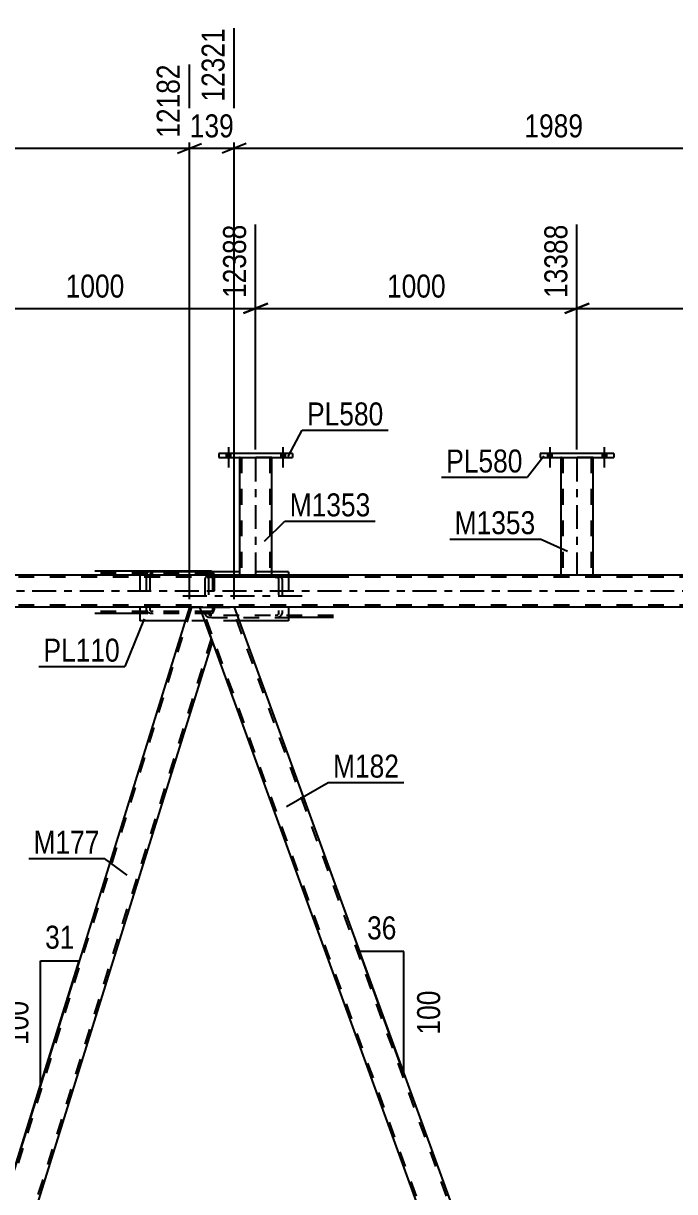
# Model space of a CAD drawing. Header units: millimetres. Extents: x -777 to 412, y -850 to -9.
# Drawn here: x -246.6 to -165.5, y -749.8 to -604.4 of the extents above; entities that cross this region are included whole.
import ezdxf

# ---------------------------------------------------------------- set-up
doc = ezdxf.new("R2010")
doc.units = ezdxf.units.MM
doc.linetypes.add('DXK_LINE_DOT2', pattern=[3.9198, 1.9599, -1.9599])
doc.linetypes.add('DXK_LINE_DOT3', pattern=[5.9187, 2.979, -0.9799, 0.9799, -0.9799])
doc.styles.add('Arial Narrow', font='ARIALN.TTF', dxfattribs={"height": 0.2})

# ---------------------------------------------------------------- blocks, each defined once
blk = doc.blocks.new('Part-570390744-7824 - 7739')
at = {"color": 2, "linetype": 'Continuous'}
for p, q in [((-219.69, -658.43), (-219.69, -673.07)), ((-215.69, -673.07), (-215.69, -658.43)), ((-216.17, -673.08), (-219.68, -673.08)), ((-215.72, -673.08), (-216.17, -673.08)), ((-215.69, -673.08), (-215.72, -673.08))]:
    blk.add_line(p, q, dxfattribs=at)
at = {"color": 7, "linetype": 'DXK_LINE_DOT2'}
for p, q in [((-215.69, -658.43), (-219.69, -658.43)), ((-219.45, -658.43), (-219.45, -673.08)), ((-215.93, -658.43), (-215.93, -673.08)), ((-219.69, -673.07), (-219.69, -673.08)), ((-219.68, -673.08), (-219.69, -673.08)), ((-219.69, -673.08), (-219.68, -673.08)), ((-219.45, -673.08), (-219.43, -673.08)), ((-216.17, -673.08), (-215.83, -673.08)), ((-215.69, -673.07), (-215.69, -673.08)), ((-215.69, -673.08), (-215.69, -673.07)), ((-215.69, -673.08), (-215.69, -673.08)), ((-215.69, -673.08), (-215.69, -673.08))]:
    blk.add_line(p, q, dxfattribs=at)
at = {"color": 7, "linetype": 'DXK_LINE_DOT3'}
blk.add_line((-217.69, -658.43), (-217.69, -673.08), dxfattribs=at)
blk = doc.blocks.new('Bolt-570390744-7741 - 7739')
at = {"linetype": 'Continuous'}
for points in [[(-220.81, -657.95), (-221.37, -657.95), (-221.37, -658.43), (-220.81, -658.43)], [(-220.81, -657.95), (-221.37, -657.95), (-221.37, -658.43), (-220.81, -658.43)], [(-214.01, -657.95), (-214.57, -657.95), (-214.57, -658.43), (-214.01, -658.43)], [(-214.01, -657.95), (-214.57, -657.95), (-214.57, -658.43), (-214.01, -658.43)]]:
    blk.add_hatch(color=1, dxfattribs=at).paths.add_polyline_path(points)
at = {"color": 1, "linetype": 'Continuous'}
for p, q in [((-221.09, -657.15), (-221.09, -659.67)), ((-221.09, -657.15), (-221.09, -659.67)), ((-214.29, -657.15), (-214.29, -659.67)), ((-214.29, -657.15), (-214.29, -659.67)), ((-221.37, -657.95), (-221.37, -658.43)), ((-221.37, -657.95), (-221.37, -658.43)), ((-220.81, -657.95), (-220.81, -658.43)), ((-220.81, -657.95), (-220.81, -658.43)), ((-214.57, -657.95), (-214.57, -658.43)), ((-214.57, -657.95), (-214.57, -658.43)), ((-214.01, -657.95), (-214.01, -658.43)), ((-214.01, -657.95), (-214.01, -658.43))]:
    blk.add_line(p, q, dxfattribs=at)
blk = doc.blocks.new('Part-570390744-7947 - 7739')
at = {"color": 2, "linetype": 'Continuous'}
for p, q in [((-224.62, -677.07), (-224.58, -677.07)), ((-224.58, -677.07), (-220.88, -677.07)), ((-220.36, -677.07), (-220.88, -677.07)), ((-220.36, -677.07), (-177.51, -794.82)), ((-180.5, -798.29), (-223.07, -681.32))]:
    blk.add_line(p, q, dxfattribs=at)
at = {"color": 7, "linetype": 'DXK_LINE_DOT2'}
for p, q in [((-223.07, -681.32), (-224.62, -677.07)), ((-180.25, -798.29), (-224.37, -677.07)), ((-176.5, -798.29), (-220.62, -677.07)), ((-220.4, -677.07), (-220.51, -677.07)), ((-220.36, -677.07), (-220.4, -677.07)), ((-176.24, -798.29), (-177.51, -794.82)), ((-180.5, -798.29), (-176.24, -798.29))]:
    blk.add_line(p, q, dxfattribs=at)
blk = doc.blocks.new('Part-570390744-7819 - 7739')
at = {"color": 2, "linetype": 'Continuous'}
for p, q in [((-222.29, -657.95), (-222.29, -658.43)), ((-213.09, -657.95), (-222.29, -657.95)), ((-222.29, -658.43), (-213.09, -658.43)), ((-213.09, -657.95), (-213.09, -658.43))]:
    blk.add_line(p, q, dxfattribs=at)
blk = doc.blocks.new('Bolt-570390744-7910 - 7739')
at = {"linetype": 'Continuous'}
for points in [[(-180.81, -657.95), (-181.37, -657.95), (-181.37, -658.43), (-180.81, -658.43)], [(-180.81, -657.95), (-181.37, -657.95), (-181.37, -658.43), (-180.81, -658.43)], [(-174.01, -657.95), (-174.57, -657.95), (-174.57, -658.43), (-174.01, -658.43)], [(-174.01, -657.95), (-174.57, -657.95), (-174.57, -658.43), (-174.01, -658.43)]]:
    blk.add_hatch(color=1, dxfattribs=at).paths.add_polyline_path(points)
at = {"color": 1, "linetype": 'Continuous'}
for p, q in [((-181.09, -657.15), (-181.09, -659.67)), ((-181.09, -657.15), (-181.09, -659.67)), ((-174.29, -657.15), (-174.29, -659.67)), ((-174.29, -657.15), (-174.29, -659.67)), ((-181.37, -657.95), (-181.37, -658.43)), ((-181.37, -657.95), (-181.37, -658.43)), ((-180.81, -657.95), (-180.81, -658.43)), ((-180.81, -657.95), (-180.81, -658.43)), ((-174.57, -657.95), (-174.57, -658.43)), ((-174.57, -657.95), (-174.57, -658.43)), ((-174.01, -657.95), (-174.01, -658.43)), ((-174.01, -657.95), (-174.01, -658.43))]:
    blk.add_line(p, q, dxfattribs=at)
blk = doc.blocks.new('Part-570390744-7859 - 7739')
at = {"color": 7, "linetype": 'DXK_LINE_DOT2'}
for p, q in [((-64.96, -673.31), (-677.44, -673.31)), ((-215.69, -673.07), (-219.69, -673.07)), ((-175.69, -673.07), (-179.69, -673.07)), ((-64.96, -676.83), (-677.44, -676.83)), ((-64.96, -677.07), (-566.48, -677.07)), ((-220.36, -677.07), (-225.94, -677.07))]:
    blk.add_line(p, q, dxfattribs=at)
at = {"color": 2, "linetype": 'Continuous'}
for p, q in [((-219.69, -673.07), (-255.69, -673.07)), ((-179.69, -673.07), (-215.69, -673.07)), ((-139.69, -673.07), (-175.69, -673.07)), ((-225.94, -677.07), (-305.5, -677.07)), ((-140.81, -677.07), (-220.36, -677.07))]:
    blk.add_line(p, q, dxfattribs=at)
at = {"color": 7, "linetype": 'DXK_LINE_DOT3'}
blk.add_line((-64.96, -675.07), (-677.44, -675.07), dxfattribs=at)
blk = doc.blocks.new('Part-570390744-7920 - 7739')
at = {"color": 2, "linetype": 'Continuous'}
for p, q in [((-179.69, -658.43), (-179.69, -673.07)), ((-175.69, -673.07), (-175.69, -658.43)), ((-176.17, -673.08), (-179.68, -673.08)), ((-175.72, -673.08), (-176.17, -673.08)), ((-175.69, -673.08), (-175.72, -673.08))]:
    blk.add_line(p, q, dxfattribs=at)
at = {"color": 7, "linetype": 'DXK_LINE_DOT2'}
for p, q in [((-175.69, -658.43), (-179.69, -658.43)), ((-179.45, -658.43), (-179.45, -673.08)), ((-175.93, -658.43), (-175.93, -673.08)), ((-179.69, -673.07), (-179.69, -673.08)), ((-179.68, -673.08), (-179.69, -673.08)), ((-179.69, -673.08), (-179.68, -673.08)), ((-179.45, -673.08), (-179.43, -673.08)), ((-179.43, -673.08), (-179.39, -673.08)), ((-179.39, -673.08), (-179.37, -673.08)), ((-176.17, -673.08), (-175.83, -673.08)), ((-175.69, -673.07), (-175.69, -673.08)), ((-175.69, -673.08), (-175.69, -673.07)), ((-175.69, -673.08), (-175.69, -673.08)), ((-175.69, -673.08), (-175.69, -673.08))]:
    blk.add_line(p, q, dxfattribs=at)
at = {"color": 7, "linetype": 'DXK_LINE_DOT3'}
blk.add_line((-177.69, -658.43), (-177.69, -673.08), dxfattribs=at)
blk = doc.blocks.new('Part-570390744-7925 - 7739')
at = {"color": 2, "linetype": 'Continuous'}
for p, q in [((-182.29, -657.95), (-182.29, -658.43)), ((-173.09, -657.95), (-182.29, -657.95)), ((-182.29, -658.43), (-173.09, -658.43)), ((-173.09, -657.95), (-173.09, -658.43))]:
    blk.add_line(p, q, dxfattribs=at)
blk = doc.blocks.new('Part-570390744-7980 - 7739')
at = {"color": 2, "linetype": 'Continuous'}
for p, q in [((-140.81, -677.07), (-177.51, -794.82)), ((-140.81, -677.07), (-140.77, -677.07)), ((-140.77, -677.07), (-139.49, -677.07)), ((-138.21, -680.58), (-139.49, -677.07)), ((-137.94, -681.32), (-138.21, -680.58)), ((-137.94, -681.32), (-174.4, -798.29)), ((-176.24, -798.29), (-177.51, -794.82))]:
    blk.add_line(p, q, dxfattribs=at)
at = {"color": 7, "linetype": 'DXK_LINE_DOT2'}
for p, q in [((-140.55, -677.07), (-177.37, -795.19)), ((-138.08, -680.95), (-174.65, -798.29)), ((-137.94, -681.32), (-138.11, -680.86)), ((-174.4, -798.29), (-176.24, -798.29))]:
    blk.add_line(p, q, dxfattribs=at)
blk = doc.blocks.new('Part-570390744-7981 - 7739')
at = {"color": 7, "linetype": 'DXK_LINE_DOT2'}
for p, q in [((-223.95, -673.37), (-224.01, -673.55)), ((-223.57, -673.55), (-223.54, -673.46)), ((-223.14, -673.07), (-223.47, -673.11)), ((-223.31, -673.33), (-223.14, -673.31)), ((-207.99, -673.07), (-223.14, -673.07)), ((-207.99, -673.31), (-223.14, -673.31)), ((-214.94, -673.11), (-215.28, -673.07)), ((-215.28, -673.31), (-215.11, -673.33)), ((-214.87, -673.46), (-214.84, -673.55)), ((-214.4, -673.55), (-214.47, -673.37)), ((-224.01, -673.55), (-224.01, -677.87)), ((-223.57, -673.55), (-223.57, -677.87)), ((-214.84, -673.55), (-214.84, -677.87)), ((-214.4, -673.55), (-214.4, -677.87)), ((-224.01, -677.87), (-223.95, -678.06)), ((-223.54, -677.97), (-223.57, -677.87)), ((-223.47, -678.32), (-223.14, -678.35)), ((-223.14, -678.11), (-223.31, -678.1)), ((-207.99, -678.11), (-223.14, -678.11)), ((-223.14, -678.35), (-213.6, -678.35)), ((-215.11, -678.1), (-215.28, -678.11)), ((-215.28, -678.35), (-214.94, -678.32)), ((-214.84, -677.87), (-214.87, -677.97)), ((-214.47, -678.06), (-214.4, -677.87))]:
    blk.add_line(p, q, dxfattribs=at)
at = {"color": 7, "linetype": 'DXK_LINE_DOT3'}
blk.add_line((-211.92, -675.71), (-227.56, -675.71), dxfattribs=at)
at = {"color": 2, "linetype": 'Continuous'}
blk.add_line((-207.99, -678.35), (-213.6, -678.35), dxfattribs=at)
at = {"color": 7, "linetype": 'DXK_LINE_DOT2'}
for centre, radius, start, end in [((-223.34, -673.92), 0.817, 99.5182, 138.0638), ((-223.24, -673.74), 0.409, 99.5182, 138.0638), ((-215.18, -673.74), 0.409, 41.9363, 80.4819), ((-215.08, -673.92), 0.817, 41.9363, 80.4819), ((-223.34, -677.51), 0.817, 221.9363, 260.4819), ((-223.24, -677.69), 0.409, 221.9363, 260.4819), ((-215.18, -677.69), 0.409, 279.5182, 318.0638), ((-215.08, -677.51), 0.817, 279.5182, 318.0638)]:
    blk.add_arc(centre, radius, start, end, dxfattribs=at)
blk = doc.blocks.new('Part-570390744-7989 - 7739')
at = {"color": 2, "linetype": 'Continuous'}
for p, q in [((-232.11, -672.67), (-232.11, -673.07)), ((-219.69, -672.67), (-232.11, -672.67)), ((-213.6, -672.67), (-215.69, -672.67)), ((-213.6, -672.67), (-213.6, -673.07)), ((-232.11, -677.07), (-232.11, -678.75)), ((-213.6, -677.07), (-213.6, -678.75)), ((-226.46, -678.75), (-232.11, -678.75)), ((-213.6, -678.75), (-219.75, -678.75))]:
    blk.add_line(p, q, dxfattribs=at)
at = {"color": 7, "linetype": 'DXK_LINE_DOT2'}
for p, q in [((-232.11, -673.07), (-232.11, -677.07)), ((-215.69, -672.67), (-219.69, -672.67)), ((-213.6, -673.07), (-213.6, -677.07)), ((-219.75, -678.75), (-226.46, -678.75))]:
    blk.add_line(p, q, dxfattribs=at)
blk = doc.blocks.new('Part-570390744-8145 - 7739')
at = {"color": 2, "linetype": 'Continuous'}
for p, q in [((-225.94, -677.07), (-262.64, -794.82)), ((-225.94, -677.07), (-225.9, -677.07)), ((-225.9, -677.07), (-224.62, -677.07)), ((-223.35, -680.58), (-224.62, -677.07)), ((-223.07, -681.32), (-223.35, -680.58)), ((-223.07, -681.32), (-259.53, -798.29)), ((-261.38, -798.29), (-262.64, -794.82))]:
    blk.add_line(p, q, dxfattribs=at)
at = {"color": 7, "linetype": 'DXK_LINE_DOT2'}
for p, q in [((-225.69, -677.07), (-262.51, -795.19)), ((-223.21, -680.95), (-259.78, -798.29)), ((-223.07, -681.32), (-223.24, -680.86)), ((-259.53, -798.29), (-261.38, -798.29))]:
    blk.add_line(p, q, dxfattribs=at)
blk = doc.blocks.new('Part-570390744-8160 - 7739')
at = {"color": 2, "linetype": 'Continuous'}
for p, q in [((-223.29, -672.58), (-237.72, -672.58)), ((-230.44, -672.58), (-230.77, -672.61)), ((-224.01, -672.58), (-224.01, -672.67)), ((-223.13, -672.61), (-223.29, -672.58)), ((-223.04, -672.67), (-223.13, -672.61)), ((-232.11, -677.86), (-237.72, -677.86))]:
    blk.add_line(p, q, dxfattribs=at)
at = {"color": 7, "linetype": 'DXK_LINE_DOT2'}
for p, q in [((-223.29, -672.82), (-237.72, -672.82)), ((-231.24, -672.87), (-231.31, -673.06)), ((-231.31, -673.06), (-231.31, -677.38)), ((-230.87, -673.06), (-230.84, -672.96)), ((-230.87, -673.06), (-230.87, -677.38)), ((-230.6, -672.83), (-230.44, -672.82)), ((-224.01, -672.67), (-224.01, -672.82)), ((-223.29, -672.82), (-223.21, -672.83)), ((-223.21, -672.83), (-223.14, -672.89)), ((-223.14, -672.89), (-223.09, -672.96)), ((-223.09, -672.96), (-223.08, -673.06)), ((-223.08, -673.06), (-223.08, -677.38)), ((-222.99, -672.72), (-223.04, -672.67)), ((-222.89, -672.87), (-222.99, -672.72)), ((-222.86, -673.06), (-222.89, -672.87)), ((-222.86, -673.06), (-222.86, -677.38)), ((-223.29, -677.62), (-237.72, -677.62)), ((-231.31, -677.38), (-231.24, -677.56)), ((-230.84, -677.47), (-230.87, -677.38)), ((-230.77, -677.82), (-230.44, -677.86)), ((-230.44, -677.62), (-230.6, -677.6)), ((-224.01, -677.86), (-224.01, -677.62)), ((-223.21, -677.6), (-223.29, -677.62)), ((-223.29, -677.86), (-223.13, -677.82)), ((-223.14, -677.55), (-223.21, -677.6)), ((-223.09, -677.47), (-223.14, -677.55)), ((-223.13, -677.82), (-222.99, -677.72)), ((-223.08, -677.38), (-223.09, -677.47)), ((-222.99, -677.72), (-222.89, -677.56)), ((-222.89, -677.56), (-222.86, -677.38)), ((-223.29, -677.86), (-232.11, -677.86))]:
    blk.add_line(p, q, dxfattribs=at)
for centre, radius, start, end in [((-230.64, -673.42), 0.817, 112.1188, 138.0638), ((-230.54, -673.24), 0.409, 99.5182, 138.0638), ((-230.64, -677.01), 0.817, 221.9363, 260.4819), ((-230.54, -677.19), 0.409, 221.9363, 260.4819)]:
    blk.add_arc(centre, radius, start, end, dxfattribs=at)
at = {"color": 2, "linetype": 'Continuous'}
blk.add_arc((-230.64, -673.42), 0.817, 99.5182, 112.1188, dxfattribs=at)
blk = doc.blocks.new('StraightDimension-570390744-8605 - 7739')
at = {"color": 7, "linetype": 'Continuous'}
for p, q in [((-305.5, -676.07), (-305.5, -604.98)), ((-225.94, -676.07), (-225.94, -609.48)), ((-304, -619.32), (-307, -620.52)), ((-227.44, -620.52), (-224.44, -619.32)), ((-305.5, -619.92), (-225.94, -619.92))]:
    blk.add_line(p, q, dxfattribs=at)
at = {"color": 0}
blk.add_wipeout([(-261.46, -619.17), (-261.46, -614.97), (-269.98, -614.97), (-269.98, -619.17)], dxfattribs=at)
at = {"color": 3, "style": 'Arial Narrow'}
blk.add_text('1989', height=2.863, dxfattribs=at).set_placement((-269.38, -618.57))
at = {"color": 0, "linetype": 'Continuous'}
blk.add_wipeout([(-226.54, -608.88), (-230.74, -608.88), (-230.74, -619.22), (-226.54, -619.22)], dxfattribs=at)
at = {"color": 3, "linetype": 'Continuous', "style": 'Arial Narrow'}
blk.add_text('12182', height=2.863, rotation=90.0002, dxfattribs=at).set_placement((-227.14, -618.62))
blk = doc.blocks.new('StraightDimension-570390744-8603 - 7739')
at = {"color": 7, "linetype": 'Continuous'}
for p, q in [((-220.36, -676.07), (-220.36, -604.98)), ((-140.81, -676.07), (-140.81, -609.48)), ((-218.86, -619.32), (-221.86, -620.52)), ((-142.31, -620.52), (-139.31, -619.32)), ((-220.36, -619.92), (-140.81, -619.92))]:
    blk.add_line(p, q, dxfattribs=at)
at = {"color": 0}
blk.add_wipeout([(-176.33, -619.17), (-176.33, -614.97), (-184.84, -614.97), (-184.84, -619.17)], dxfattribs=at)
at = {"color": 3, "style": 'Arial Narrow'}
blk.add_text('1989', height=2.863, dxfattribs=at).set_placement((-184.24, -618.57))
at = {"color": 0, "linetype": 'Continuous'}
blk.add_wipeout([(-141.41, -608.88), (-145.61, -608.88), (-145.61, -619.22), (-141.41, -619.22)], dxfattribs=at)
at = {"color": 3, "linetype": 'Continuous', "style": 'Arial Narrow'}
blk.add_text('14310', height=2.863, rotation=90.0002, dxfattribs=at).set_placement((-142.01, -618.62))
blk = doc.blocks.new('StraightDimension-570390744-48645 - 7739')
at = {"color": 7, "linetype": 'Continuous'}
for p, q in [((-257.69, -657.43), (-257.69, -629.43)), ((-217.69, -657.43), (-217.69, -629.43)), ((-256.19, -639.27), (-259.19, -640.47)), ((-257.69, -639.87), (-217.69, -639.87)), ((-219.19, -640.47), (-216.19, -639.27))]:
    blk.add_line(p, q, dxfattribs=at)
at = {"color": 0}
blk.add_wipeout([(-233.43, -639.12), (-233.43, -634.92), (-241.94, -634.92), (-241.94, -639.12)], dxfattribs=at)
at = {"color": 3, "style": 'Arial Narrow'}
blk.add_text('1000', height=2.863, dxfattribs=at).set_placement((-241.34, -638.52))
at = {"color": 0, "linetype": 'Continuous'}
blk.add_wipeout([(-218.29, -628.83), (-222.49, -628.83), (-222.49, -639.17), (-218.29, -639.17)], dxfattribs=at)
at = {"color": 3, "linetype": 'Continuous', "style": 'Arial Narrow'}
blk.add_text('12388', height=2.863, rotation=90.0002, dxfattribs=at).set_placement((-218.89, -638.57))
blk = doc.blocks.new('StraightDimension-570390744-8604 - 7739')
at = {"color": 7, "linetype": 'Continuous'}
for p, q in [((-220.36, -676.07), (-220.36, -604.98)), ((-225.94, -676.07), (-225.94, -609.48)), ((-227.44, -620.52), (-224.44, -619.32)), ((-218.86, -619.32), (-221.86, -620.52)), ((-225.94, -619.92), (-220.36, -619.92))]:
    blk.add_line(p, q, dxfattribs=at)
at = {"color": 0}
blk.add_wipeout([(-219.81, -619.17), (-219.81, -614.97), (-226.49, -614.97), (-226.49, -619.17)], dxfattribs=at)
at = {"color": 3, "style": 'Arial Narrow'}
blk.add_text('139', height=2.863, dxfattribs=at).set_placement((-225.89, -618.57))
at = {"color": 0, "linetype": 'Continuous'}
blk.add_wipeout([(-220.96, -604.38), (-225.16, -604.38), (-225.16, -614.72), (-220.96, -614.72)], dxfattribs=at)
at = {"color": 3, "linetype": 'Continuous', "style": 'Arial Narrow'}
blk.add_text('12321', height=2.863, rotation=90.0002, dxfattribs=at).set_placement((-221.56, -614.12))
blk = doc.blocks.new('AngleDimension-570390744-8865 - 7739')
at = {"color": 7, "linetype": 'Continuous'}
for p, q in [((-208.61, -709.36), (-204.77, -719.93)), ((-199.23, -719.93), (-204.77, -719.93)), ((-199.23, -735.15), (-204.77, -719.93)), ((-199.23, -735.15), (-199.23, -719.93))]:
    blk.add_line(p, q, dxfattribs=at)
at = {"color": 0}
blk.add_wipeout([(-194.13, -724.2), (-198.33, -724.2), (-198.33, -730.88), (-194.13, -730.88)], dxfattribs=at)
at = {"color": 3, "style": 'Arial Narrow'}
blk.add_text('100', height=2.863, rotation=90.0002, dxfattribs=at).set_placement((-194.73, -730.28))
at = {"color": 0}
blk.add_wipeout([(-199.57, -719.03), (-199.57, -714.83), (-204.42, -714.83), (-204.42, -719.03)], dxfattribs=at)
at = {"color": 3, "style": 'Arial Narrow'}
blk.add_text('36', height=2.863, dxfattribs=at).set_placement((-203.82, -718.43))
blk = doc.blocks.new('AngleDimension-570390744-8879 - 7739')
at = {"color": 7, "linetype": 'Continuous'}
for p, q in [((-244.48, -721.09), (-239.66, -721.09)), ((-244.48, -736.56), (-239.66, -721.09)), ((-244.48, -736.56), (-244.48, -721.09)), ((-247.85, -747.38), (-244.48, -736.56))]:
    blk.add_line(p, q, dxfattribs=at)
at = {"color": 0}
for points in [[(-239.64, -720.19), (-239.64, -715.99), (-244.5, -715.99), (-244.5, -720.19)], [(-245.38, -725.49), (-249.58, -725.49), (-249.58, -732.17), (-245.38, -732.17)]]:
    blk.add_wipeout(points, dxfattribs=at)
at = {"color": 3, "style": 'Arial Narrow'}
blk.add_text('31', height=2.863, dxfattribs=at).set_placement((-243.9, -719.59))
blk.add_text('100', height=2.863, rotation=90.0002, dxfattribs=at).set_placement((-245.98, -731.57))
blk = doc.blocks.new('StraightDimension-570390744-48643 - 7739')
at = {"color": 7, "linetype": 'Continuous'}
for p, q in [((-177.69, -657.43), (-177.69, -629.43)), ((-137.69, -657.43), (-137.69, -629.43)), ((-176.19, -639.27), (-179.19, -640.47)), ((-177.69, -639.87), (-137.69, -639.87)), ((-139.19, -640.47), (-136.19, -639.27))]:
    blk.add_line(p, q, dxfattribs=at)
at = {"color": 0}
blk.add_wipeout([(-153.43, -639.12), (-153.43, -634.92), (-161.94, -634.92), (-161.94, -639.12)], dxfattribs=at)
at = {"color": 3, "style": 'Arial Narrow'}
blk.add_text('1000', height=2.863, dxfattribs=at).set_placement((-161.34, -638.52))
at = {"color": 0, "linetype": 'Continuous'}
blk.add_wipeout([(-138.29, -628.83), (-142.49, -628.83), (-142.49, -639.17), (-138.29, -639.17)], dxfattribs=at)
at = {"color": 3, "linetype": 'Continuous', "style": 'Arial Narrow'}
blk.add_text('14388', height=2.863, rotation=90.0002, dxfattribs=at).set_placement((-138.89, -638.57))
blk = doc.blocks.new('StraightDimension-570390744-48644 - 7739')
at = {"color": 7, "linetype": 'Continuous'}
for p, q in [((-217.69, -657.43), (-217.69, -629.43)), ((-177.69, -657.43), (-177.69, -629.43)), ((-216.19, -639.27), (-219.19, -640.47)), ((-217.69, -639.87), (-177.69, -639.87)), ((-179.19, -640.47), (-176.19, -639.27))]:
    blk.add_line(p, q, dxfattribs=at)
at = {"color": 0}
blk.add_wipeout([(-193.43, -639.12), (-193.43, -634.92), (-201.94, -634.92), (-201.94, -639.12)], dxfattribs=at)
at = {"color": 3, "style": 'Arial Narrow'}
blk.add_text('1000', height=2.863, dxfattribs=at).set_placement((-201.34, -638.52))
at = {"color": 0, "linetype": 'Continuous'}
blk.add_wipeout([(-178.29, -628.83), (-182.49, -628.83), (-182.49, -639.17), (-178.29, -639.17)], dxfattribs=at)
at = {"color": 3, "linetype": 'Continuous', "style": 'Arial Narrow'}
blk.add_text('13388', height=2.863, rotation=90.0002, dxfattribs=at).set_placement((-178.89, -638.57))
blk = doc.blocks.new('Mark-570390744-7820 - 7739')
at = {"color": 0}
blk.add_wipeout([(-203.4, -665.76), (-203.4, -662.76), (-213.45, -662.76), (-213.45, -665.76)], dxfattribs=at)
blk.add_wipeout([(-203.4, -665.76), (-203.4, -662.76), (-213.45, -662.76), (-213.45, -665.76)], dxfattribs=at)
at = {"color": 30, "linetype": 'Continuous'}
for p, q in [((-216.57, -668.85), (-214.05, -666.36)), ((-214.05, -666.36), (-202.8, -666.36))]:
    blk.add_line(p, q, dxfattribs=at)
at = {"color": 3, "style": 'Arial Narrow'}
blk.add_text('M1353', height=2.863, dxfattribs=at).set_placement((-213.45, -665.76))
blk = doc.blocks.new('Mark-570390744-8141 - 7739')
at = {"color": 0}
blk.add_wipeout([(-237.12, -707.77), (-237.12, -704.77), (-245.34, -704.77), (-245.34, -707.77)], dxfattribs=at)
blk.add_wipeout([(-237.12, -707.77), (-237.12, -704.77), (-245.34, -704.77), (-245.34, -707.77)], dxfattribs=at)
at = {"color": 30, "linetype": 'Continuous'}
for p in [(-245.94, -708.37), (-233.67, -710.42)]:
    blk.add_line(p, (-236.52, -708.37), dxfattribs=at)
at = {"color": 3, "style": 'Arial Narrow'}
blk.add_text('M177', height=2.863, dxfattribs=at).set_placement((-245.34, -707.77))
blk = doc.blocks.new('Mark-570390744-7921 - 7739')
at = {"color": 0}
blk.add_wipeout([(-184.46, -660.3), (-184.46, -657.3), (-193.97, -657.3), (-193.97, -660.3)], dxfattribs=at)
blk.add_wipeout([(-184.46, -660.3), (-184.46, -657.3), (-193.97, -657.3), (-193.97, -660.3)], dxfattribs=at)
at = {"color": 30, "linetype": 'Continuous'}
for p in [(-181.81, -658.25), (-194.57, -660.9)]:
    blk.add_line(p, (-183.86, -660.9), dxfattribs=at)
at = {"color": 3, "style": 'Arial Narrow'}
blk.add_text('PL580', height=2.863, dxfattribs=at).set_placement((-193.97, -660.3))
blk = doc.blocks.new('Mark-570390744-7815 - 7739')
at = {"color": 0}
blk.add_wipeout([(-201.79, -654.44), (-201.79, -651.44), (-211.29, -651.44), (-211.29, -654.44)], dxfattribs=at)
blk.add_wipeout([(-201.79, -654.44), (-201.79, -651.44), (-211.29, -651.44), (-211.29, -654.44)], dxfattribs=at)
at = {"color": 30, "linetype": 'Continuous'}
for p, q in [((-213.64, -658.32), (-211.89, -655.04)), ((-211.89, -655.04), (-201.19, -655.04))]:
    blk.add_line(p, q, dxfattribs=at)
at = {"color": 3, "style": 'Arial Narrow'}
blk.add_text('PL580', height=2.863, dxfattribs=at).set_placement((-211.29, -654.44))
blk = doc.blocks.new('Mark-570390744-7916 - 7739')
at = {"color": 0}
blk.add_wipeout([(-182.86, -667.98), (-182.86, -664.98), (-192.92, -664.98), (-192.92, -667.98)], dxfattribs=at)
blk.add_wipeout([(-182.86, -667.98), (-182.86, -664.98), (-192.92, -664.98), (-192.92, -667.98)], dxfattribs=at)
at = {"color": 30, "linetype": 'Continuous'}
for p in [(-193.52, -668.58), (-178.87, -670.14)]:
    blk.add_line(p, (-182.26, -668.58), dxfattribs=at)
at = {"color": 3, "style": 'Arial Narrow'}
blk.add_text('M1353', height=2.863, dxfattribs=at).set_placement((-192.92, -667.98))
blk = doc.blocks.new('Mark-570390744-7943 - 7739')
at = {"color": 0}
blk.add_wipeout([(-199.84, -698.29), (-199.84, -695.29), (-208.06, -695.29), (-208.06, -698.29)], dxfattribs=at)
blk.add_wipeout([(-199.84, -698.29), (-199.84, -695.29), (-208.06, -695.29), (-208.06, -698.29)], dxfattribs=at)
at = {"color": 30, "linetype": 'Continuous'}
for p, q in [((-213.86, -701.89), (-208.66, -698.89)), ((-208.66, -698.89), (-199.24, -698.89))]:
    blk.add_line(p, q, dxfattribs=at)
at = {"color": 3, "style": 'Arial Narrow'}
blk.add_text('M182', height=2.863, dxfattribs=at).set_placement((-208.06, -698.29))
blk = doc.blocks.new('Mark-570390744-7985 - 7739')
at = {"color": 0}
blk.add_wipeout([(-234.59, -683.85), (-234.59, -680.85), (-244.1, -680.85), (-244.1, -683.85)], dxfattribs=at)
blk.add_wipeout([(-234.59, -683.85), (-234.59, -680.85), (-244.1, -680.85), (-244.1, -683.85)], dxfattribs=at)
at = {"color": 30, "linetype": 'Continuous'}
for p in [(-231.56, -678.51), (-244.7, -684.45)]:
    blk.add_line(p, (-233.99, -684.45), dxfattribs=at)
at = {"color": 3, "style": 'Arial Narrow'}
blk.add_text('PL110', height=2.863, dxfattribs=at).set_placement((-244.1, -683.85))

msp = doc.modelspace()

# ---------------------------------------------------------------- block references
for name in ['Bolt-570390744-7741 - 7739', 'Bolt-570390744-7910 - 7739', 'Part-570390744-7819 - 7739', 'Part-570390744-7824 - 7739', 'Part-570390744-7925 - 7739', 'Part-570390744-7920 - 7739', 'Part-570390744-7859 - 7739', 'Part-570390744-8160 - 7739', 'Part-570390744-7989 - 7739', 'Part-570390744-7981 - 7739', 'Part-570390744-8145 - 7739', 'Part-570390744-7947 - 7739', 'Part-570390744-7980 - 7739']:
    msp.add_blockref(name, (0, 0))

# ---------------------------------------------------------------- next in the draw order: block references
for name in ['StraightDimension-570390744-8605 - 7739', 'StraightDimension-570390744-8603 - 7739', 'Mark-570390744-7985 - 7739', 'Mark-570390744-7943 - 7739', 'Mark-570390744-8141 - 7739', 'AngleDimension-570390744-8865 - 7739', 'AngleDimension-570390744-8879 - 7739']:
    msp.add_blockref(name, (0, 0))

# ---------------------------------------------------------------- next in the draw order: block references
for name in ['StraightDimension-570390744-48645 - 7739', 'StraightDimension-570390744-48643 - 7739', 'Mark-570390744-7820 - 7739', 'Mark-570390744-7916 - 7739']:
    msp.add_blockref(name, (0, 0))

# ---------------------------------------------------------------- next in the draw order: block references
msp.add_blockref('StraightDimension-570390744-8604 - 7739', (0, 0))

# ---------------------------------------------------------------- next in the draw order: block references
msp.add_blockref('StraightDimension-570390744-48644 - 7739', (0, 0))

# ---------------------------------------------------------------- next in the draw order: block references
for name in ['Mark-570390744-7815 - 7739', 'Mark-570390744-7921 - 7739']:
    msp.add_blockref(name, (0, 0))

doc.saveas('drawing.dxf')
